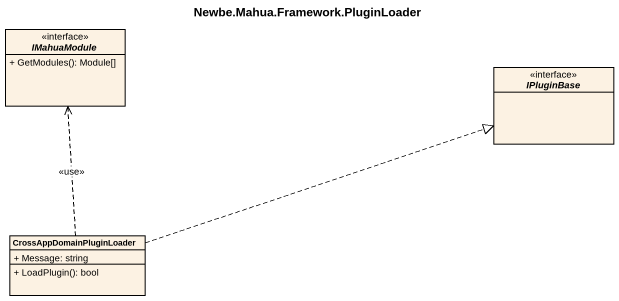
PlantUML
@startuml
title Newbe.Mahua.Framework.PluginLoader
hide circle
hide empty members
skinparam classAttributeIconSize 0
interface IMahuaModule {
  + GetModules(): Module[]
}
interface IPluginBase
class CrossAppDomainPluginLoader {
  + Message: string
  + LoadPlugin(): bool
}
CrossAppDomainPluginLoader .up.> IMahuaModule : <<use>>
CrossAppDomainPluginLoader .right.|> IPluginBase
@enduml
